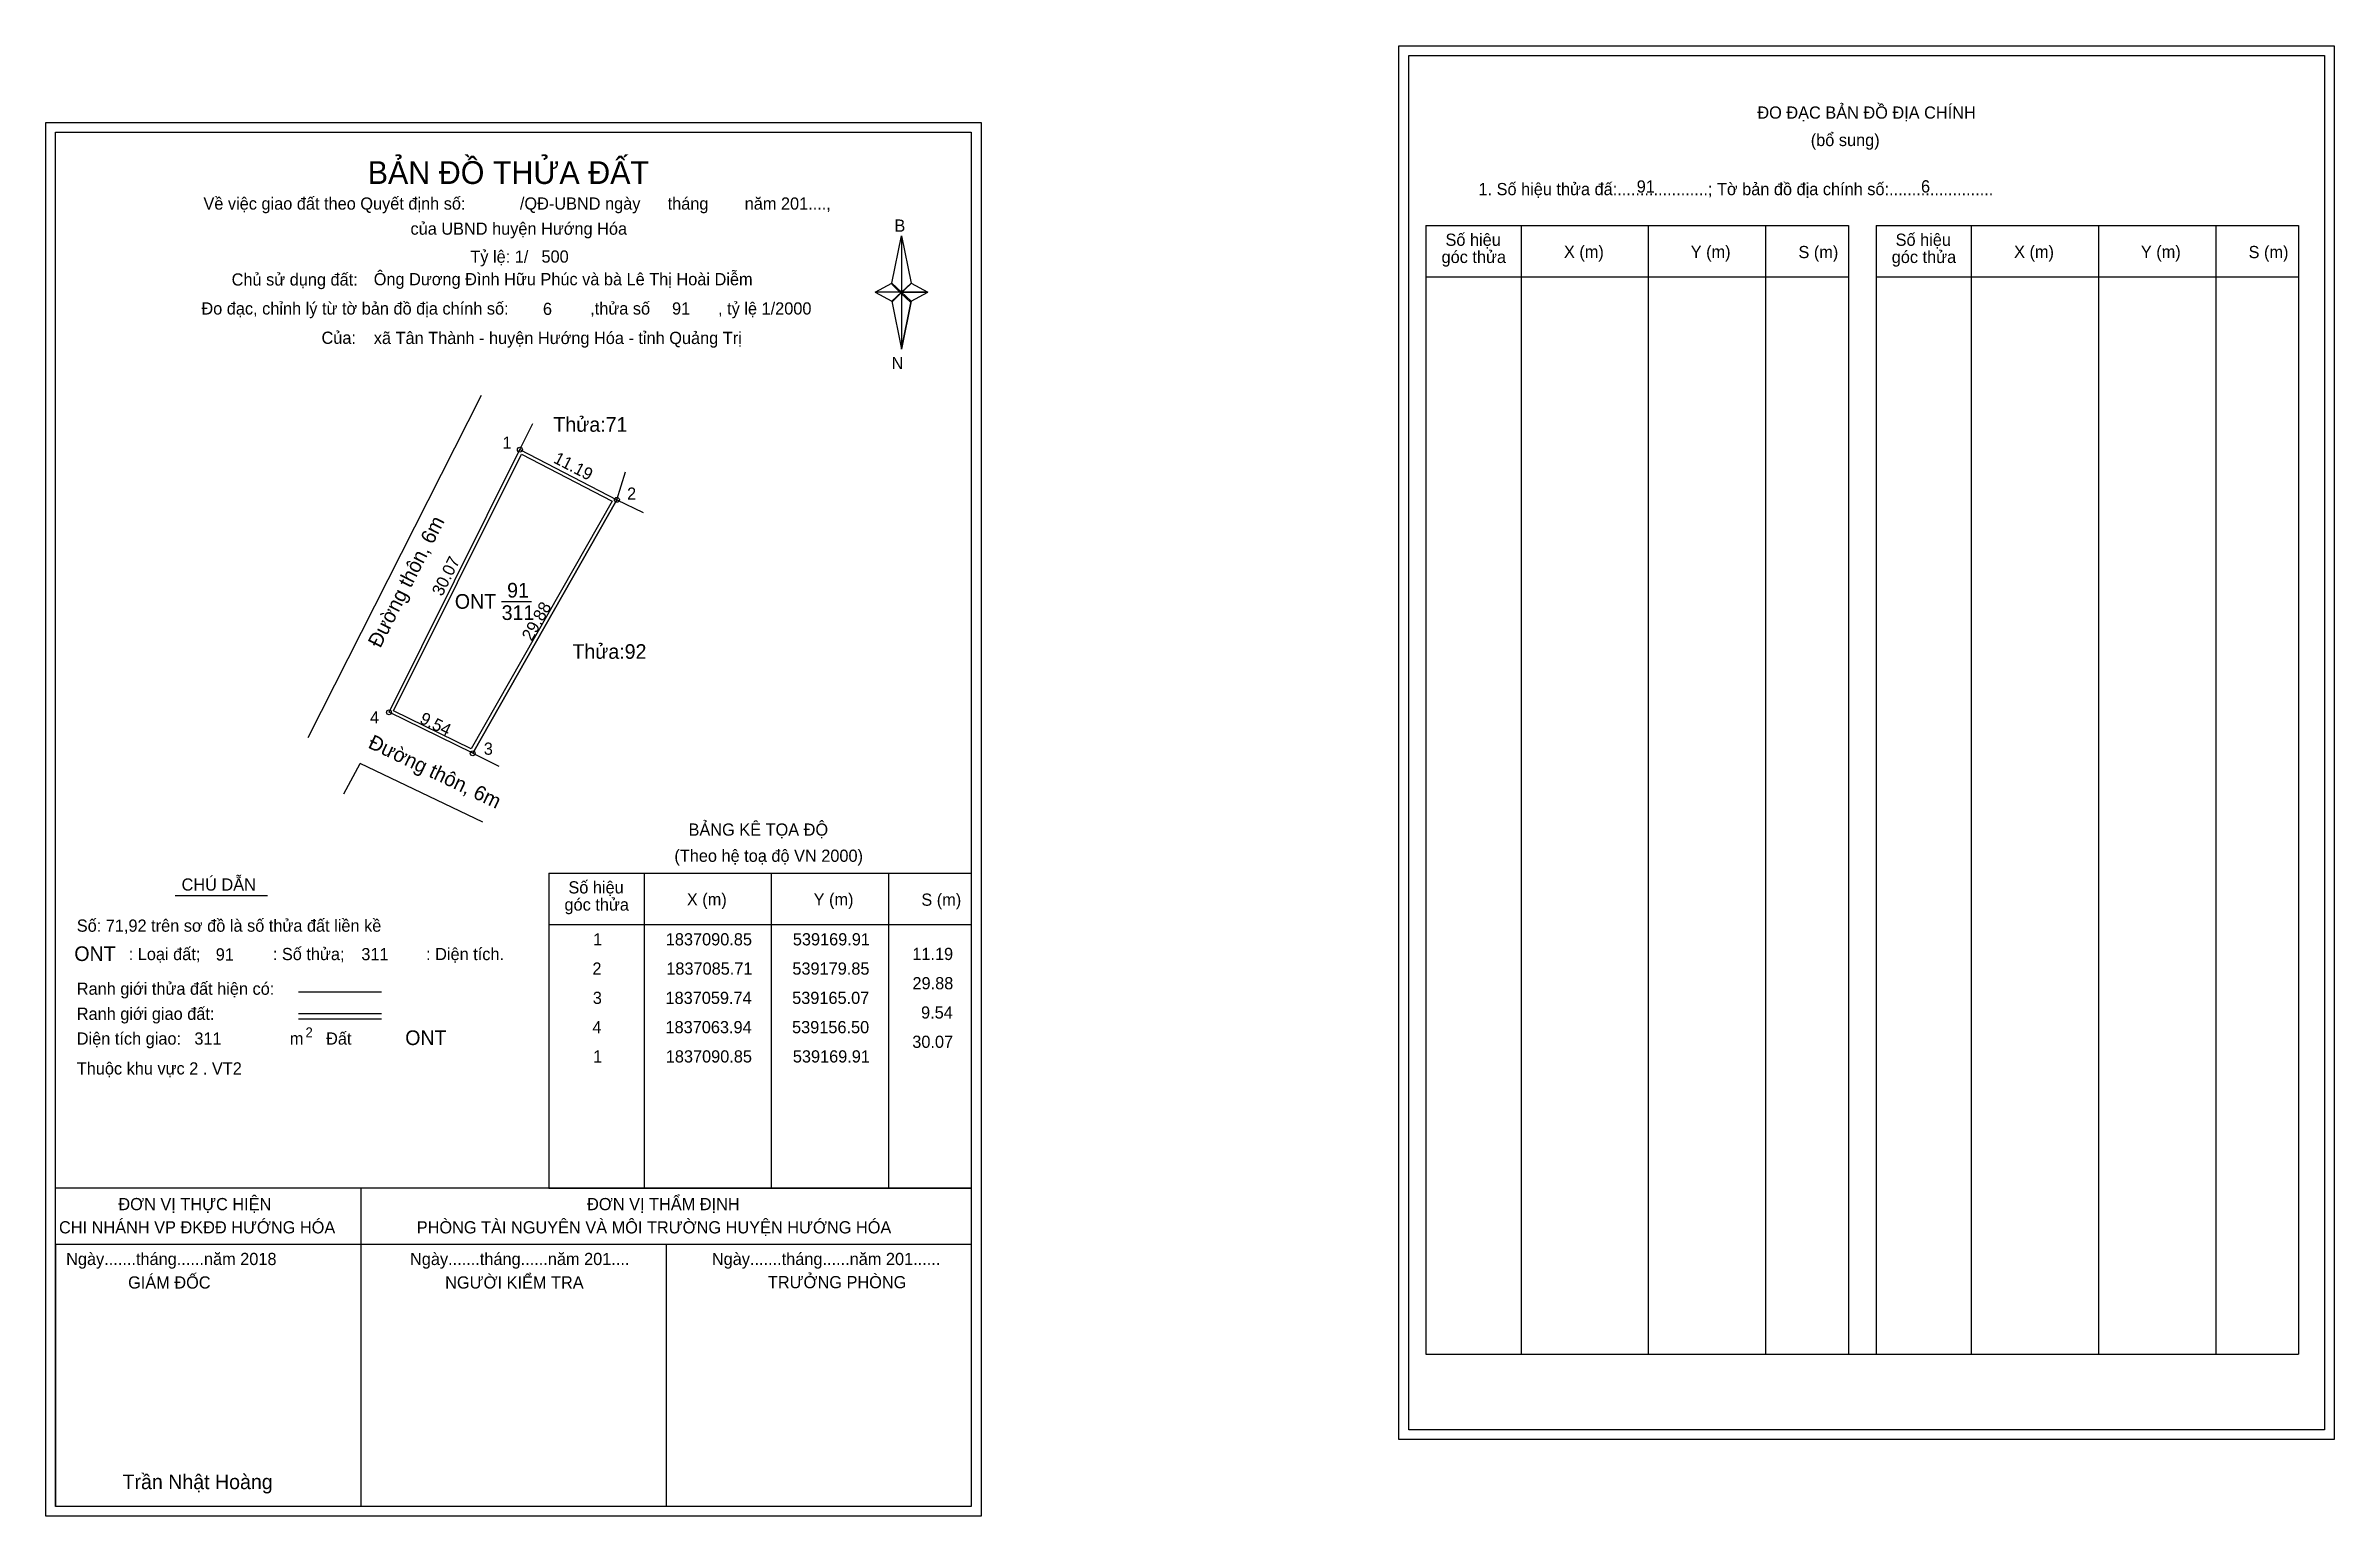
# Model space of a CAD drawing. Extents: x 539121 to 539356, y 1836982 to 1837132.
import ezdxf

# ---------------------------------------------------------------- set-up
doc = ezdxf.new("R2010")
doc.units = 0
for name, color, linetype in [('Level 1', 7, 'Continuous'), ('Level 10', 7, 'Continuous'), ('Level 11', 7, 'Continuous'), ('Level 13', 7, 'Continuous'), ('Level 27', 7, 'Continuous'), ('Level 3', 7, 'Continuous'), ('Level 35', 7, 'Continuous'), ('Level 36', 7, 'Continuous'), ('Level 49', 7, 'Continuous'), ('Level 5', 7, 'Continuous'), ('Level 53', 7, 'Continuous'), ('Level 55', 7, 'Continuous'), ('Level 6', 7, 'Continuous'), ('Level 63', 7, 'Continuous'), ('Level 9', 7, 'Continuous')]:
    doc.layers.add(name, color=color, linetype=linetype)

msp = doc.modelspace()

# ---------------------------------------------------------------- linework, layer by layer
at = {"layer": 'Level 1'}
for p, q in [((539260.98, 1837131.23), (539260.98, 1837131.23)), ((539122.32, 1837123.36), (539122.32, 1837123.36)), ((539262.75, 1837113.8), (539306.05, 1837113.8)), ((539272.55, 1836998.17), (539272.55, 1837113.8)), ((539285.58, 1836998.17), (539285.58, 1837113.8)), ((539297.57, 1837113.8), (539297.57, 1836998.17)), ((539306.05, 1837113.8), (539306.05, 1836998.17)), ((539308.88, 1837113.8), (539352.18, 1837113.8)), ((539318.67, 1836998.17), (539318.67, 1837113.8)), ((539331.71, 1836998.17), (539331.71, 1837113.8)), ((539343.7, 1837113.8), (539343.7, 1836998.17)), ((539352.18, 1837113.8), (539352.18, 1836998.17)), ((539208.03, 1837107.92), (539209.02, 1837112.74)), ((539209.02, 1837112.74), (539209.02, 1837106.98)), ((539209.02, 1837112.74), (539210, 1837107.92)), ((539206.31, 1837106.98), (539208.03, 1837107.92)), ((539208.03, 1837107.92), (539209.02, 1837106.98)), ((539208.94, 1837106.87), (539208.03, 1837107.81)), ((539209.02, 1837106.98), (539208.03, 1837106.06)), ((539208.94, 1837106.87), (539208.03, 1837105.95)), ((539208.03, 1837105.95), (539208.94, 1837106.87)), ((539209.93, 1837107.81), (539208.94, 1837106.87)), ((539208.94, 1837106.87), (539209.93, 1837107.81)), ((539209.93, 1837105.95), (539208.94, 1837106.87)), ((539210, 1837107.92), (539209.02, 1837106.98)), ((539209.02, 1837106.98), (539209.02, 1837101.13)), ((539209.02, 1837106.98), (539211.72, 1837106.98)), ((539209.02, 1837106.98), (539210, 1837106.06)), ((539210, 1837106.06), (539211.72, 1837106.98)), ((539262.75, 1837108.54), (539306.05, 1837108.54)), ((539308.88, 1837108.54), (539352.18, 1837108.54)), ((539208.03, 1837106.06), (539209.02, 1837101.13)), ((539210, 1837106.06), (539209.02, 1837101.13)), ((539172.87, 1837047.45), (539216.17, 1837047.45)), ((539182.67, 1837015.19), (539182.67, 1837047.45)), ((539195.7, 1837015.19), (539195.7, 1837047.45)), ((539207.69, 1837047.45), (539207.69, 1837015.19)), ((539172.87, 1837042.19), (539216.17, 1837042.19)), ((539147.21, 1837035.29), (539155.72, 1837035.29)), ((539147.21, 1837033.07), (539155.72, 1837033.07)), ((539147.21, 1837032.52), (539155.72, 1837032.52)), ((539175.74, 1837015.19), (539122.32, 1837015.19)), ((539216.17, 1837015.19), (539163.75, 1837015.19)), ((539172.87, 1837015.19), (539216.17, 1837015.19)), ((539216.17, 1837009.41), (539122.32, 1837009.41)), ((539122.32, 1836982.58), (539122.32, 1837009.41)), ((539262.75, 1836998.17), (539352.18, 1836998.17)), ((539354.83, 1836990.44), (539354.83, 1836990.44)), ((539216.17, 1836982.58), (539216.17, 1836982.58))]:
    msp.add_line(p, q, dxfattribs=at)
for points in [[(539208.03, 1837107.92), (539209.02, 1837112.74), (539209.02, 1837106.98)], [(539206.31, 1837106.98), (539208.03, 1837106.06), (539209.02, 1837106.98)], [(539209.02, 1837106.98), (539210, 1837107.92), (539211.72, 1837106.98)], [(539209.02, 1837106.98), (539209.02, 1837101.13), (539210, 1837106.06)]]:
    msp.add_lwpolyline(points, close=True, dxfattribs=at)
at = {"layer": 'Level 10'}
msp.add_line((539165.07, 1837059.74), (539179.85, 1837085.71), dxfattribs=at)
for points in [[(539179.85, 1837085.71), (539165.07, 1837059.74), (539156.5, 1837063.94), (539169.91, 1837090.85)], [(539179.37, 1837085.57), (539164.93, 1837060.2), (539156.97, 1837064.1), (539170.06, 1837090.38)]]:
    msp.add_lwpolyline(points, close=True, dxfattribs=at)
at = {"layer": 'Level 11'}
for centre in [(539169.91, 1837090.85), (539179.85, 1837085.71), (539179.85, 1837085.71), (539156.5, 1837063.94), (539165.07, 1837059.74)]:
    msp.add_circle(centre, 0.25, dxfattribs=at)
at = {"layer": 'Level 27'}
for p, q in [((539169.91, 1837090.85), (539171.25, 1837093.54)), ((539179.85, 1837085.71), (539180.73, 1837088.58)), ((539179.85, 1837085.71), (539182.55, 1837084.4)), ((539165.07, 1837059.74), (539167.76, 1837058.42))]:
    msp.add_line(p, q, dxfattribs=at)
at = {"layer": 'Level 3'}
for p, q in [((539262.75, 1837113.8), (539262.75, 1836998.17)), ((539308.88, 1837113.8), (539308.88, 1836998.17)), ((539172.87, 1837047.45), (539172.87, 1837015.19))]:
    msp.add_line(p, q, dxfattribs=at)
at = {"layer": 'Level 35'}
for p, q in [((539148.2, 1837061.35), (539165.97, 1837096.42)), ((539151.88, 1837055.57), (539153.53, 1837058.71)), ((539166.11, 1837052.7), (539153.53, 1837058.71))]:
    msp.add_line(p, q, dxfattribs=at)
at = {"layer": 'Level 5'}
for p, q in [((539134.58, 1837045.18), (539144.05, 1837045.18)), ((539153.61, 1837015.19), (539153.61, 1836982.58)), ((539122.32, 1837009.41), (539122.32, 1836982.58)), ((539122.32, 1837009.41), (539122.32, 1836982.58)), ((539184.89, 1837009.41), (539184.89, 1836982.58))]:
    msp.add_line(p, q, dxfattribs=at)
at = {"layer": 'Level 63'}
for points in [[(539259.99, 1837132.23), (539355.84, 1837132.23), (539355.84, 1836989.44), (539259.99, 1836989.44)], [(539260.99, 1837131.23), (539354.84, 1837131.23), (539354.84, 1836990.44), (539260.99, 1836990.44)], [(539121.32, 1837124.36), (539217.17, 1837124.36), (539217.17, 1836981.58), (539121.32, 1836981.58)], [(539122.32, 1837123.36), (539216.17, 1837123.36), (539216.17, 1836982.58), (539122.32, 1836982.58)]]:
    msp.add_lwpolyline(points, close=True, dxfattribs=at)
at = {"layer": 'Level 9'}
msp.add_line((539168.04, 1837075.3), (539171.09, 1837075.3), dxfattribs=at)

# ---------------------------------------------------------------- texts
at = {"layer": 'Level 1'}
for s, height, p in [('ĐO ĐẠC BẢN ĐỒ ĐỊA CHÍNH', 1.25, (539296.72, 1837124.76)), ('(bổ sung)', 1.25, (539302.19, 1837121.95)), ('BẢN ĐỒ THỬA ĐẤT', 2.3328, (539154.31, 1837118.07)), ('Về việc giao đất theo Quyết định số:            /QĐ-UBND ngày      tháng        năm 201....,      ', 1.25, (539137.48, 1837115.44)), ('1. Số hiệu thửa đấ:....................; Tờ bản đồ địa chính số:.......................', 1.25, (539268.14, 1837116.92)), ('của UBND huyện Hướng Hóa', 1.25, (539158.7, 1837112.87)), ('B', 1.25, (539208.29, 1837113.18)), ('góc thửa', 1.25, (539264.36, 1837109.97)), ('Số hiệu', 1.25, (539264.76, 1837111.73)), ('X (m)', 1.25, (539276.9, 1837110.5)), ('Y (m)', 1.25, (539289.89, 1837110.5)), ('S (m)', 1.25, (539300.93, 1837110.47)), ('góc thửa', 1.25, (539310.49, 1837109.97)), ('Số hiệu', 1.25, (539310.89, 1837111.73)), ('X (m)', 1.25, (539323.03, 1837110.5)), ('Y (m)', 1.25, (539336.02, 1837110.5)), ('S (m)', 1.25, (539347.06, 1837110.47)), ('Chủ sử dụng đất:', 1.25, (539140.37, 1837107.66)), ('Đo đạc, chỉnh lý từ tờ bản đồ địa chính số:                  ,thửa số               , tỷ lệ 1/2000     ', 1.25, (539137.27, 1837104.69)), ('Của:', 1.25, (539149.58, 1837101.69)), ('N', 1.25, (539207.99, 1837099.1)), ('BẢNG KÊ TỌA ĐỘ', 1.25, (539187.19, 1837051.3)), ('(Theo hệ toạ độ VN 2000)', 1.25, (539185.74, 1837048.62)), ('CHÚ DẪN', 1.25, (539135.24, 1837045.67)), ('Số hiệu', 1.25, (539174.88, 1837045.38)), ('góc thửa', 1.25, (539174.48, 1837043.62)), ('X (m)', 1.25, (539187.02, 1837044.15)), ('Y (m)', 1.25, (539200.01, 1837044.15)), ('S (m)', 1.25, (539211.05, 1837044.12)), ('Số: 71,92 trên sơ đồ là số thửa đất liền kề', 1.25, (539124.5, 1837041.46)), (': Loại đất;                : Số thửa;                  : Diện tích.', 1.25, (539129.82, 1837038.55)), ('Ranh giới thửa đất hiện có:', 1.25, (539124.5, 1837035)), ('Ranh giới giao đất:', 1.25, (539124.5, 1837032.43)), ('2', 1, (539147.94, 1837030.65)), ('Diện tích giao:                                Đất ', 1.25, (539124.5, 1837029.89)), ('m', 1.25, (539146.33, 1837029.9)), ('Thuộc khu vực 2 . VT2', 1.25, (539124.5, 1837026.83)), ('ĐƠN VỊ THỰC HIỆN', 1.25, (539128.76, 1837012.93)), ('ĐƠN VỊ THẨM ĐỊNH', 1.25, (539176.79, 1837012.93)), ('CHI NHÁNH VP ĐKĐĐ HƯỚNG HÓA', 1.25, (539122.68, 1837010.55)), ('PHÒNG TÀI NGUYÊN VÀ MÔI TRƯỜNG HUYỆN HƯỚNG HÓA', 1.25, (539159.34, 1837010.55)), ('Ngày.......tháng......năm 2018', 1.25, (539123.41, 1837007.31)), ('Ngày.......tháng......năm 201....', 1.25, (539158.65, 1837007.31)), ('Ngày.......tháng......năm 201......', 1.25, (539189.58, 1837007.31)), ('GIÁM ĐỐC', 1.25, (539129.76, 1837004.9)), ('NGƯỜI KIỂM TRA', 1.25, (539162.25, 1837004.9)), ('TRƯỞNG PHÒNG', 1.25, (539195.32, 1837004.93)), ('Trần Nhật Hoàng', 1.5, (539129.19, 1836984.35))]:
    msp.add_text(s, height=height, dxfattribs=at).set_placement(p)
at = {"layer": 'Level 11'}
msp.add_text('Tỷ lệ: 1/', height=1.25, dxfattribs=at).set_placement((539164.83, 1837110))
at = {"layer": 'Level 13'}
for s, p in [('91', (539168.6, 1837075.7)), ('ONT', (539163.24, 1837074.55)), ('311', (539168.04, 1837073.4))]:
    msp.add_text(s, height=1.5, dxfattribs=at).set_placement(p)
at = {"layer": 'Level 36'}
for s, p in [('Thửa:71', (539173.34, 1837092.68)), ('Thửa:92', (539175.29, 1837069.42))]:
    msp.add_text(s, height=1.5, dxfattribs=at).set_placement(p)
at = {"layer": 'Level 49'}
for s, rotation, p in [('11.19', 332.6564, (539173.25, 1837089.57)), ('30.07', 63.5116, (539161.94, 1837075.75)), ('29.88', 60.355, (539171.11, 1837071.16)), ('9.54', 333.8914, (539159.54, 1837062.9))]:
    msp.add_text(s, height=1.25, rotation=rotation, dxfattribs=at).set_placement(p)
at = {"layer": 'Level 5'}
for rotation, p in [(63.1309, (539155.6, 1837070.44)), (334.4694, (539154.25, 1837060.36))]:
    msp.add_text('Đường thôn, 6m', height=1.5, rotation=rotation, dxfattribs=at).set_placement(p)
at = {"layer": 'Level 53'}
for s, p in [('1', (539177.42, 1837040.06)), ('1837090.85', (539184.86, 1837040.06)), ('539169.91', (539197.88, 1837040.06)), ('11.19', (539210.12, 1837038.56)), ('2', (539177.34, 1837037.06)), ('1837085.71', (539184.91, 1837037.06)), ('539179.85', (539197.83, 1837037.06)), ('29.88', (539210.14, 1837035.56)), ('3', (539177.38, 1837034.06)), ('1837059.74', (539184.83, 1837034.06)), ('539165.07', (539197.81, 1837034.06)), ('4', (539177.34, 1837031.06)), ('1837063.94', (539184.83, 1837031.06)), ('539156.50', (539197.8, 1837031.06)), ('9.54', (539211.02, 1837032.56)), ('1', (539177.42, 1837028.06)), ('1837090.85', (539184.86, 1837028.06)), ('539169.91', (539197.88, 1837028.06)), ('30.07', (539210.12, 1837029.56))]:
    msp.add_text(s, height=1.25, dxfattribs=at).set_placement(p)
at = {"layer": 'Level 55'}
for s, height, p in [('1', 0.2, (539169.85, 1837090.85)), ('71', 0.055, (539169.87, 1837090.79)), ('71', 0.055, (539169.87, 1837090.79)), ('0', 0.055, (539169.89, 1837090.79)), ('0', 0.055, (539169.89, 1837090.79)), ('2', 0.2, (539179.78, 1837085.71)), ('92', 0.055, (539179.81, 1837085.66)), ('71', 0.055, (539179.81, 1837085.66)), ('71', 0.055, (539179.81, 1837085.66)), ('4', 0.2, (539156.43, 1837063.94)), ('0', 0.055, (539156.48, 1837063.89)), ('0', 0.055, (539156.48, 1837063.89)), ('3', 0.2, (539165.01, 1837059.74)), ('92', 0.055, (539165.03, 1837059.69)), ('0', 0.055, (539165.05, 1837059.69)), ('0', 0.055, (539165.05, 1837059.69))]:
    msp.add_text(s, height=height, dxfattribs=at).set_placement(p)
at = {"layer": 'Level 6'}
for s, height, p in [('91', 1.25, (539284.36, 1837117.19)), ('6', 1.25, (539313.49, 1837117.2)), ('Ông Dương Đình Hữu Phúc và bà Lê Thị Hoài Diễm', 1.25, (539154.93, 1837107.69)), ('500', 1.25, (539172.12, 1837110.01)), ('6', 1.25, (539172.27, 1837104.65)), ('91', 1.25, (539185.5, 1837104.69)), ('xã Tân Thành - huyện Hướng Hóa - tỉnh Quảng Trị', 1.25, (539154.94, 1837101.67)), ('ONT', 1.5, (539124.25, 1837038.46)), ('91', 1.25, (539138.74, 1837038.51)), ('311', 1.25, (539153.66, 1837038.54)), ('311', 1.25, (539136.55, 1837029.89)), ('ONT', 1.5, (539158.16, 1837029.85))]:
    msp.add_text(s, height=height, dxfattribs=at).set_placement(p)
at = {"layer": 'Level 9'}
for s, p in [('1', (539168.13, 1837090.94)), ('2', (539180.89, 1837085.72)), ('4', (539154.55, 1837062.8)), ('3', (539166.21, 1837059.59))]:
    msp.add_text(s, height=1.25, dxfattribs=at).set_placement(p)

doc.saveas('drawing.dxf')
